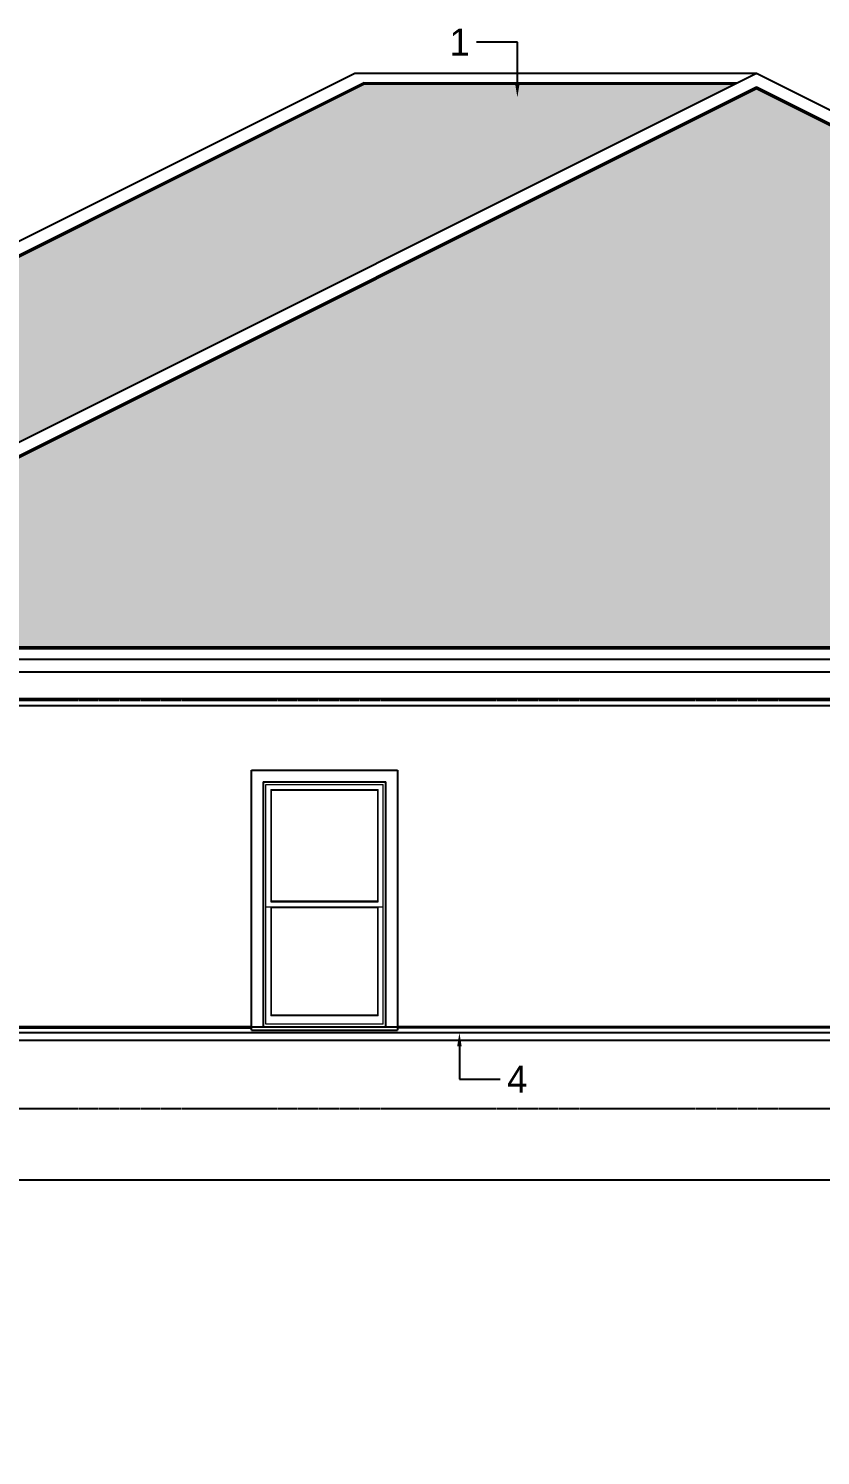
# Model space of a CAD drawing. Header units: inches. Extents: x 0 to 22102, y -19958 to 0.
# Drawn here: x 18864.5 to 19097.3, y -9896.3 to -9476.8 of the extents above; entities that cross this region are included whole.
import ezdxf
from ezdxf import colors
from ezdxf.entities.mleader import LeaderData, LeaderLine
from ezdxf.math import Vec2, Vec3

# ---------------------------------------------------------------- set-up
doc = ezdxf.new("R2010")
doc.units = ezdxf.units.IN
doc.header["$MEASUREMENT"] = 0
doc.linetypes.add('HIDDEN2', pattern=[0.1875, 0.125, -0.0625])
for name, color, linetype in [('2', 2, 'Continuous'), ('4', 4, 'Continuous'), ('6', 6, 'Continuous'), ('KEY', 3, 'Continuous'), ('ROOF', 3, 'Continuous'), ('STAIR', 2, 'Continuous'), ('WINDOW GLASS', 4, 'Continuous')]:
    doc.layers.add(name, color=color, linetype=linetype)
doc.layers.add('windows', color=5, linetype='Continuous', lineweight=9)

msp = doc.modelspace()

# ---------------------------------------------------------------- hatches: boundary and pattern name
at = {"layer": 'STAIR'}
h = msp.add_hatch(dxfattribs=at)
h.set_pattern_fill('216', color=9, scale=30, pattern_type=2)
h.set_pattern_definition([(0, (0.9, 0), (7.5, 12), [13.2, -1.8]), (0, (0.9, 0.9), (7.5, 12), [13.2, -1.8]), (90, (14.1, 0), (-7.5, 12), [12, -12]), (90, (15.9, 0), (-7.5, 12), [12, -12])])
h.paths.add_polyline_path([(18062.5927, -9489.17411), (17994.57389, -9523.18352), (18130.35994, -9523.18352), (18130.33199, -9523.04376)])
h.paths.add_polyline_path([(17910.02557, -9556.04844), (17777.03492, -9622.54376), (17777.03492, -9622.57171), (18043.01621, -9622.57171), (18043.01621, -9622.54376)])
h.paths.add_polyline_path([(18141.81757, -9525.43534), (18141.38184, -9526.74253), (18138.38184, -9526.74253), (18138.38184, -9530.43352), (18129.83196, -9530.43352), (18129.73571, -9531.62054), (18129.14958, -9532.64998), (18128.15535, -9533.29403), (18126.97565, -9533.4517), (18125.8295, -9533.77241), (18124.85709, -9534.45864), (18124.17085, -9535.43106), (18123.85014, -9536.5772), (18123.69248, -9537.7569), (18123.04843, -9538.75114), (18122.01899, -9539.33726), (18120.83196, -9539.43352), (18120.83196, -9540.43352), (18119.83196, -9540.43352), (18119.83196, -9641.93796), (18247.32739, -9578.19025)])
h.paths.add_polyline_path([(18298.44866, -9603.75088), (18251.91133, -9580.48222), (18095.83991, -9658.51793), (18095.83991, -9658.54588), (18189.97669, -9658.54588), (18190.0326, -9658.51793), (18189.90837, -9658.02103)])
h.paths.add_polyline_path([(18303.0326, -9606.04285), (18198.08244, -9658.51793), (18198.08244, -9658.54588), (18407.98275, -9658.54588), (18407.98275, -9658.51793)])
h.paths.add_polyline_path([(17976.01109, -9995.08749), (17648.06797, -10159.05904), (17648.06797, -10159.087), (18303.9542, -10159.087), (18303.9542, -10159.05904)])
h.paths.add_polyline_path([(17932.50277, -10012.25771), (17889.49849, -10012.25771), (17595.89581, -10159.05904), (17595.89581, -10159.087), (17639.96222, -10159.087), (17640.01813, -10159.05904), (17639.8939, -10158.56214)])
h.paths.add_polyline_path([(17959.4368, -9998.79069), (17941.28587, -9989.71523), (17902.68551, -10009.01541), (17938.98737, -10009.01541)])
h.paths.add_polyline_path([(18077.16269, -9993.74233), (17982.48864, -9993.74233), (18312.12827, -10158.56214), (18312.00405, -10159.05904), (18312.05995, -10159.087), (18407.79613, -10159.087), (18407.79613, -10159.05904)])
h.paths.add_polyline_path([(19072.01302, -9493.20473), (18963.1809, -9493.20473), (18632.5545, -9658.51793), (18632.5545, -9658.54588), (18742.44875, -9658.54588), (18742.50465, -9658.51793), (18742.38043, -9658.02103)])
h.paths.add_polyline_path([(19078.50465, -9494.54285), (18750.5545, -9658.51793), (18750.5545, -9658.54588), (19406.45481, -9658.54588), (19406.45481, -9658.51793)])
h.paths.add_polyline_path([(19338.58266, -9489.17411), (19270.84336, -9523.04376), (19270.84336, -9523.07171), (19406.32196, -9523.07171), (19406.32196, -9523.04376)])
h.paths.add_polyline_path([(19342.63998, -9554.7068), (19208.00042, -9554.7068), (19343.73025, -9622.57171), (19478.3139, -9622.57171), (19478.3139, -9622.54376)])
h.paths.add_polyline_path([(19745.23693, -9579.14058), (19400.67541, -9579.14058), (19486.48797, -9622.04686), (19486.36375, -9622.54376), (19486.41965, -9622.57171), (19486.36375, -9622.68352), (19486.36375, -9623.24253), (19490.36375, -9623.24253), (19489.36375, -9626.24253), (19486.36375, -9626.24253), (19486.36375, -9629.93352), (19462.36375, -9629.93352), (19462.36375, -9636.80852), (19466.36375, -9636.80852), (19466.36375, -9638.80852), (19465.36375, -9638.80852), (19465.36375, -9644.80852), (19463.86375, -9644.80852), (19463.86375, -9648.80852), (19462.36375, -9648.80852), (19462.36375, -9654.80852), (19464.41373, -9654.80852), (19464.41373, -9658.54588), (19903.99164, -9658.54588), (19903.99164, -9658.51793)])
h.paths.add_polyline_path([(19415.3415, -10013.59935), (19283.17681, -10079.68169), (18785.63998, -10079.68169), (18734.51871, -10105.24233), (18710.51871, -10105.24233), (18602.88528, -10159.05904), (18602.88528, -10159.087), (19706.26089, -10159.087), (19706.26089, -10159.05904)])
h.paths.add_polyline_path([(19192.29425, -9989.71523), (19124.55495, -10023.58488), (19124.55495, -10023.61283), (19260.03355, -10023.61283), (19260.03355, -10023.58488)])
h.paths.add_polyline_path([(19322.87649, -10055.24791), (19244.08339, -10055.24791), (19244.08339, -10076.43939), (19280.49352, -10076.43939)], flags=17)
h.paths.add_polyline_path([(19567.69601, -9993.74585), (19455.0485, -9993.74585), (19419.92544, -10011.30738), (19714.43496, -10158.56214), (19714.31074, -10159.05904), (19714.36664, -10159.087), (19898.32241, -10159.087), (19898.32241, -10159.05904)])

# ---------------------------------------------------------------- linework, layer by layer
at = {"layer": '2', "linetype": 'HIDDEN2'}
for p, q in [((18551.31181, -9674.30852), (19986.51546, -9674.30852)), ((18551.31181, -9794.30852), (19986.51546, -9794.30852))]:
    msp.add_line(p, q, dxfattribs=at)
at = {"layer": '4'}
for p, q in [((19447.41373, -9673.90768), (18764.04489, -9673.90768)), ((19447.41373, -9675.90768), (18765.04489, -9675.90768)), ((18930.00465, -9771.30852), (18930.00465, -9694.80852)), ((18930.00465, -9694.80852), (18973.00465, -9694.80852)), ((18933.50465, -9694.80852), (18969.50465, -9694.80852)), ((18973.00465, -9694.80852), (18973.00465, -9771.30852)), ((18933.50465, -9698.30852), (18933.50465, -9770.30852)), ((18933.50465, -9698.30852), (18969.50465, -9698.30852)), ((18969.50465, -9770.30852), (18969.50465, -9698.30852)), ((18930.00465, -9770.30852), (18859.00465, -9770.30852)), ((18930.00465, -9770.30852), (18973.00465, -9770.30852)), ((19390.75465, -9770.30852), (18973.00465, -9770.30852)), ((18765.00465, -9771.97518), (19447.41373, -9771.97518)), ((19447.41373, -9774.30852), (18765.00465, -9774.30852)), ((18859.00465, -9770.64185), (18930.00465, -9770.64185)), ((18930.00465, -9771.30852), (18973.00465, -9771.30852)), ((19390.75465, -9770.64185), (18973.00465, -9770.64185))]:
    msp.add_line(p, q, dxfattribs=at)
at = {"layer": '6'}
msp.add_line((18766.50465, -9815.30852), (19390.50465, -9815.30852), dxfattribs=at)
at = {"layer": 'ROOF', "transparency": 33554687}
for p, q in [((18960.42308, -9489.9997), (18624.38043, -9658.02103)), ((18963.1809, -9493.20473), (18632.5545, -9658.51793)), ((18963.1809, -9492.75752), (18632.65388, -9658.02103)), ((18742.38043, -9658.02103), (19078.50465, -9489.95891)), ((18960.38581, -9489.96243), (19078.49761, -9489.96243)), ((18963.1809, -9492.75752), (19072.90744, -9492.75752)), ((18963.1809, -9493.20473), (18963.1809, -9492.75752)), ((19072.01302, -9493.20473), (18963.1809, -9493.20473)), ((19078.43012, -9489.99618), (19078.50465, -9490.00973)), ((19078.50465, -9489.95891), (19414.62888, -9658.02103)), ((19078.50465, -9490.00973), (19078.57919, -9489.99618)), ((19078.50465, -9494.54285), (18750.5545, -9658.51793)), ((19078.50465, -9494.09564), (18750.65388, -9658.02103)), ((19406.35543, -9658.02103), (19078.50465, -9494.09564)), ((19078.50465, -9494.54285), (19078.50465, -9494.09564)), ((19406.45481, -9658.51793), (19078.50465, -9494.54285)), ((18624.44875, -9658.54588), (19414.56056, -9658.54588)), ((19414.50465, -9658.65768), (18624.50465, -9658.65768)), ((18624.50465, -9665.90768), (19414.50465, -9665.90768))]:
    msp.add_line(p, q, dxfattribs=at)
at = {"layer": 'WINDOW GLASS', "linetype": 'ByBlock'}
for p, q in [((19418.50465, -9659.2167), (18620.50465, -9659.2167)), ((18621.50465, -9662.2167), (19417.50465, -9662.2167))]:
    msp.add_line(p, q, dxfattribs=at)
at = {"layer": 'windows'}
for p, q in [((18934.25465, -9769.55852), (18934.25465, -9699.05852)), ((18934.25465, -9699.05852), (18968.75465, -9699.05852)), ((18968.75465, -9769.55852), (18968.75465, -9699.05852)), ((18935.75465, -9700.55852), (18935.75465, -9733.55852)), ((18935.75465, -9700.55852), (18967.25465, -9700.55852)), ((18935.75465, -9700.55852), (18935.94215, -9700.74602)), ((18935.94215, -9733.37102), (18935.94215, -9700.74602)), ((18935.94215, -9700.74602), (18967.06715, -9700.74602)), ((18967.06715, -9700.74602), (18967.25465, -9700.55852)), ((18967.06715, -9700.74602), (18967.06715, -9733.37102)), ((18967.25465, -9733.55852), (18967.25465, -9700.55852)), ((18934.25465, -9735.05852), (18968.75465, -9735.05852)), ((18935.75465, -9733.55852), (18935.94215, -9733.37102)), ((18935.75465, -9733.55852), (18967.25465, -9733.55852)), ((18935.75465, -9735.05852), (18935.75465, -9767.05852)), ((18935.94215, -9735.24602), (18935.75465, -9735.05852)), ((18967.06715, -9733.37102), (18935.94215, -9733.37102)), ((18935.94215, -9766.87102), (18935.94215, -9735.24602)), ((18935.94215, -9735.24602), (18967.06715, -9735.24602)), ((18967.06715, -9733.37102), (18967.25465, -9733.55852)), ((18967.06715, -9735.24602), (18967.25465, -9735.05852)), ((18967.06715, -9735.24602), (18967.06715, -9766.87102)), ((18967.25465, -9767.05852), (18967.25465, -9735.05852)), ((18968.75465, -9769.55852), (18934.25465, -9769.55852)), ((18935.94215, -9766.87102), (18935.75465, -9767.05852)), ((18967.25465, -9767.05852), (18935.75465, -9767.05852)), ((18967.06715, -9766.87102), (18935.94215, -9766.87102)), ((18967.06715, -9766.87102), (18967.25465, -9767.05852))]:
    msp.add_line(p, q, dxfattribs=at)

# ---------------------------------------------------------------- leaders
at = {"layer": 'KEY'}
ml = msp.add_multileader_mtext('Standard', dxfattribs=at)
ml.set_content('1', color=256)
ml.set_leader_properties()
ml.build(insert=Vec2(0, 0))
ml.multileader.update_dxf_attribs({"has_text_frame": 1, "text_left_attachment_type": 2, "text_right_attachment_type": 2, "dogleg_length": 12})
ctx = ml.context
ctx.base_point, ctx.char_height, ctx.plane_origin = Vec3(18989.53271, -9480.81201), 8, Vec3(19008.19938, -9493.0314)
ctx.left_attachment, ctx.right_attachment, ctx.text_align_type = 2, 2, 2
notes = []
notes.append((ctx, [(0, (1, 1, 0), (19008.19938, -9480.81201), (-1, 0), 12, [(0, [(19008.19938, -9497.0314)], 0, [])])]))
ctx.mtext.insert, ctx.mtext.alignment, ctx.mtext.flow_direction = Vec3(18994.19938, -9476.81201), 3, 5
ml = msp.add_multileader_mtext('Standard', dxfattribs=at)
ml.set_content('{\\Ftxt|c129;4}', color=256)
ml.set_leader_properties()
ml.build(insert=Vec2(0, 0))
ml.multileader.update_dxf_attribs({"has_text_frame": 1, "text_left_attachment_type": 2, "text_right_attachment_type": 2, "dogleg_length": 12})
ctx = ml.context
ctx.base_point, ctx.char_height, ctx.plane_origin = Vec3(19003.16207, -9785.68203), 8, Vec3(18991.16207, -9797.90142)
ctx.left_attachment, ctx.right_attachment = 2, 2
notes.append((ctx, [(0, (1, 1, 0), (18991.16207, -9785.68203), (1, 0), 12, [(0, [(18991.16207, -9772.03378)], 0, [])])]))
ctx.mtext.insert, ctx.mtext.flow_direction = Vec3(19005.16207, -9781.68203), 5
for ctx, leaders in notes:
    for number, flags, end, landing, length, lines in leaders:
        leader = LeaderData()
        leader.index, (leader.has_last_leader_line, leader.has_dogleg_vector, leader.attachment_direction) = number, flags
        leader.last_leader_point, leader.dogleg_vector, leader.dogleg_length = Vec3(end), Vec3(landing), length
        for number, points, colour, breaks in lines:
            line = LeaderLine()
            line.index, line.vertices, line.color, line.breaks = number, Vec3.list(points), colors.encode_raw_color(colour), breaks
            leader.lines.append(line)
        ctx.leaders.append(leader)

doc.saveas('drawing.dxf')
